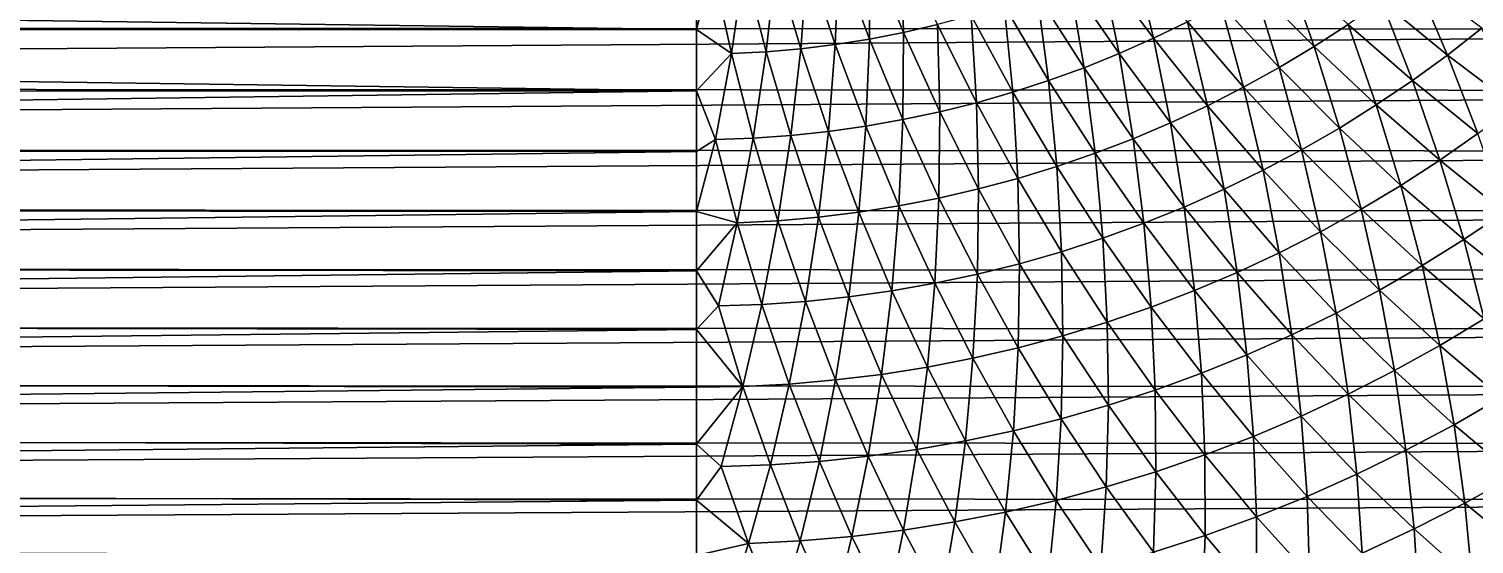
# Model space of a CAD drawing. Header units: millimetres. Extents: x -3250 to 5350, y -3250 to 3250.
# Drawn here: x 4349 to 4784, y -447.2 to -292.1 of the extents above; entities that cross this region are included whole.
import ezdxf

# ---------------------------------------------------------------- set-up
doc = ezdxf.new("R2010")
doc.units = ezdxf.units.MM
doc.header["$MEASUREMENT"] = 0
doc.layers.add('MESH_3D', color=2, linetype='CONTINUOUS')

msp = doc.modelspace()

# ---------------------------------------------------------------- linework, layer by layer
at = {"layer": 'MESH_3D'}
for points in [[(4602.21, -268.59, 26251.75), (4592.8, -270.25, 26251.75), (4602.04, -295.13, 26241.75)], [(4602.21, -268.59, 26251.75), (4602.04, -295.13, 26241.75), (4612.31, -293.14, 26241.75)], [(4611.55, -266.6, 26251.75), (4602.21, -268.59, 26251.75), (4612.31, -293.14, 26241.75)], [(4611.55, -266.6, 26251.75), (4612.31, -293.14, 26241.75), (4622.5, -290.78, 26241.75)], [(4681.37, -269.36, 26241.75), (4671.89, -273.78, 26241.75), (4687.52, -294.9, 26230.84)], [(4681.37, -269.36, 26241.75), (4687.52, -294.9, 26230.84), (4697.72, -289.92, 26230.84)], [(2658.05, -291.13, 850.41), (5213.89, -273.62, 5647.31), (5207.66, -292.27, 5650.62)], [(3238.39, -274.46, 26251.45), (4550, -292.27, 26244.7), (4550, -273.62, 26251.75)], [(4554.78, -273.57, 26251.75), (4550, -292.27, 26244.7), (4560.46, -299.5, 26241.75)], [(4554.78, -273.57, 26251.75), (4550, -273.62, 26251.75), (4550, -292.27, 26244.7)], [(4564.32, -273.24, 26251.75), (4554.78, -273.57, 26251.75), (4560.46, -299.5, 26241.75)], [(4564.32, -273.24, 26251.75), (4560.46, -299.5, 26241.75), (4570.9, -298.96, 26241.75)], [(4573.85, -272.57, 26251.75), (4564.32, -273.24, 26251.75), (4570.9, -298.96, 26241.75)], [(4573.85, -272.57, 26251.75), (4570.9, -298.96, 26241.75), (4581.33, -298.04, 26241.75)], [(4583.35, -271.58, 26251.75), (4573.85, -272.57, 26251.75), (4581.33, -298.04, 26241.75)], [(4583.35, -271.58, 26251.75), (4581.33, -298.04, 26241.75), (4591.71, -296.77, 26241.75)], [(4592.8, -270.25, 26251.75), (4583.35, -271.58, 26251.75), (4591.71, -296.77, 26241.75)], [(4592.8, -270.25, 26251.75), (4591.71, -296.77, 26241.75), (4602.04, -295.13, 26241.75)], [(4671.89, -273.78, 26241.75), (4662.26, -277.86, 26241.75), (4677.14, -299.52, 26230.84)], [(4671.89, -273.78, 26241.75), (4677.14, -299.52, 26230.84), (4687.52, -294.9, 26230.84)], [(4727.22, -272.89, 26230.84), (4717.59, -278.91, 26230.84), (4735.84, -297.41, 26219.04)], [(4727.22, -272.89, 26230.84), (4735.84, -297.41, 26219.04), (4746.11, -290.74, 26219.04)], [(3238.39, -274.46, 26251.45), (3236.79, -292.74, 26244.52), (4550, -292.27, 26244.7)], [(4662.26, -277.86, 26241.75), (4652.5, -281.61, 26241.75), (4666.61, -303.78, 26230.84)], [(4662.26, -277.86, 26241.75), (4666.61, -303.78, 26230.84), (4677.14, -299.52, 26230.84)], [(4765.91, -276.35, 26219.04), (4756.13, -283.72, 26219.04), (4776.03, -299.95, 26206.36)], [(4765.91, -276.35, 26219.04), (4776.03, -299.95, 26206.36), (4786.36, -291.88, 26206.36)], [(4652.5, -281.61, 26241.75), (4642.61, -285.02, 26241.75), (4655.94, -307.66, 26230.84)], [(4652.5, -281.61, 26241.75), (4655.94, -307.66, 26230.84), (4666.61, -303.78, 26230.84)], [(4717.59, -278.91, 26230.84), (4707.75, -284.59, 26230.84), (4725.35, -303.71, 26219.04)], [(4717.59, -278.91, 26230.84), (4725.35, -303.71, 26219.04), (4735.84, -297.41, 26219.04)], [(4642.61, -285.02, 26241.75), (4632.6, -288.08, 26241.75), (4645.13, -311.17, 26230.84)], [(4642.61, -285.02, 26241.75), (4645.13, -311.17, 26230.84), (4655.94, -307.66, 26230.84)], [(4707.75, -284.59, 26230.84), (4697.72, -289.92, 26230.84), (4714.64, -309.65, 26219.04)], [(4707.75, -284.59, 26230.84), (4714.64, -309.65, 26219.04), (4725.35, -303.71, 26219.04)], [(4756.13, -283.72, 26219.04), (4746.11, -290.74, 26219.04), (4765.42, -307.65, 26206.36)], [(4756.13, -283.72, 26219.04), (4765.42, -307.65, 26206.36), (4776.03, -299.95, 26206.36)], [(2651.46, -309.54, 853.91), (2658.05, -291.13, 850.41), (5207.66, -292.27, 5650.62)], [(4622.5, -290.78, 26241.75), (4612.31, -293.14, 26241.75), (4623.2, -317.05, 26230.84)], [(4632.6, -288.08, 26241.75), (4622.5, -290.78, 26241.75), (4634.22, -314.3, 26230.84)], [(4622.5, -290.78, 26241.75), (4623.2, -317.05, 26230.84), (4634.22, -314.3, 26230.84)], [(4632.6, -288.08, 26241.75), (4634.22, -314.3, 26230.84), (4645.13, -311.17, 26230.84)], [(4697.72, -289.92, 26230.84), (4687.52, -294.9, 26230.84), (4703.74, -315.2, 26219.04)], [(4697.72, -289.92, 26230.84), (4703.74, -315.2, 26219.04), (4714.64, -309.65, 26219.04)], [(4746.11, -290.74, 26219.04), (4735.84, -297.41, 26219.04), (4754.55, -314.99, 26206.36)], [(4746.11, -290.74, 26219.04), (4754.55, -314.99, 26206.36), (4765.42, -307.65, 26206.36)], [(2651.46, -309.54, 853.91), (5207.66, -292.27, 5650.62), (5201.02, -310.75, 5654.15)], [(3236.79, -292.74, 26244.52), (3235.11, -310.79, 26237.16), (4550, -310.75, 26237.18)], [(3236.79, -292.74, 26244.52), (4550, -310.75, 26237.18), (4550, -292.27, 26244.7)], [(4560.46, -299.5, 26241.75), (4550, -292.27, 26244.7), (4550, -310.75, 26237.18)], [(4602.04, -295.13, 26241.75), (4591.71, -296.77, 26241.75), (4600.9, -321.38, 26230.84)], [(4602.04, -295.13, 26241.75), (4600.9, -321.38, 26230.84), (4612.09, -319.41, 26230.84)], [(4612.31, -293.14, 26241.75), (4602.04, -295.13, 26241.75), (4612.09, -319.41, 26230.84)], [(4612.31, -293.14, 26241.75), (4612.09, -319.41, 26230.84), (4623.2, -317.05, 26230.84)], [(4687.52, -294.9, 26230.84), (4677.14, -299.52, 26230.84), (4692.64, -320.38, 26219.04)], [(4687.52, -294.9, 26230.84), (4692.64, -320.38, 26219.04), (4703.74, -315.2, 26219.04)], [(4786.36, -291.88, 26206.36), (4776.03, -299.95, 26206.36), (4796.26, -315.2, 26192.82)], [(4560.46, -299.5, 26241.75), (4550, -310.75, 26237.18), (4555.68, -325.34, 26230.84)], [(4560.46, -299.5, 26241.75), (4555.68, -325.34, 26230.84), (4567.03, -324.94, 26230.84)], [(4570.9, -298.96, 26241.75), (4560.46, -299.5, 26241.75), (4567.03, -324.94, 26230.84)], [(4570.9, -298.96, 26241.75), (4567.03, -324.94, 26230.84), (4578.36, -324.15, 26230.84)], [(4581.33, -298.04, 26241.75), (4570.9, -298.96, 26241.75), (4578.36, -324.15, 26230.84)], [(4581.33, -298.04, 26241.75), (4578.36, -324.15, 26230.84), (4589.65, -322.96, 26230.84)], [(4591.71, -296.77, 26241.75), (4581.33, -298.04, 26241.75), (4589.65, -322.96, 26230.84)], [(4591.71, -296.77, 26241.75), (4589.65, -322.96, 26230.84), (4600.9, -321.38, 26230.84)], [(4677.14, -299.52, 26230.84), (4666.61, -303.78, 26230.84), (4681.37, -325.16, 26219.04)], [(4677.14, -299.52, 26230.84), (4681.37, -325.16, 26219.04), (4692.64, -320.38, 26219.04)], [(4735.84, -297.41, 26219.04), (4725.35, -303.71, 26219.04), (4743.44, -321.93, 26206.36)], [(4735.84, -297.41, 26219.04), (4743.44, -321.93, 26206.36), (4754.55, -314.99, 26206.36)], [(4776.03, -299.95, 26206.36), (4765.42, -307.65, 26206.36), (4785.11, -323.61, 26192.82)], [(4776.03, -299.95, 26206.36), (4785.11, -323.61, 26192.82), (4796.26, -315.2, 26192.82)], [(4666.61, -303.78, 26230.84), (4655.94, -307.66, 26230.84), (4669.95, -329.55, 26219.04)], [(4666.61, -303.78, 26230.84), (4669.95, -329.55, 26219.04), (4681.37, -325.16, 26219.04)], [(4725.35, -303.71, 26219.04), (4714.64, -309.65, 26219.04), (4732.08, -328.49, 26206.36)], [(4725.35, -303.71, 26219.04), (4732.08, -328.49, 26206.36), (4743.44, -321.93, 26206.36)], [(4655.94, -307.66, 26230.84), (4645.13, -311.17, 26230.84), (4658.37, -333.53, 26219.04)], [(4655.94, -307.66, 26230.84), (4658.37, -333.53, 26219.04), (4669.95, -329.55, 26219.04)], [(4765.42, -307.65, 26206.36), (4754.55, -314.99, 26206.36), (4773.68, -331.62, 26192.82)], [(4765.42, -307.65, 26206.36), (4773.68, -331.62, 26192.82), (4785.11, -323.61, 26192.82)], [(2644.47, -327.77, 857.62), (2651.46, -309.54, 853.91), (5201.02, -310.75, 5654.15)], [(2644.47, -327.77, 857.62), (5201.02, -310.75, 5654.15), (5193.97, -329.03, 5657.89)], [(3233.34, -328.62, 26229.39), (4550, -329.03, 26229.2), (4550, -310.75, 26237.18)], [(3235.11, -310.79, 26237.16), (3233.34, -328.62, 26229.39), (4550, -310.75, 26237.18)], [(4555.68, -325.34, 26230.84), (4550, -310.75, 26237.18), (4550, -329.03, 26229.2)], [(4645.13, -311.17, 26230.84), (4634.22, -314.3, 26230.84), (4646.67, -337.11, 26219.04)], [(4645.13, -311.17, 26230.84), (4646.67, -337.11, 26219.04), (4658.37, -333.53, 26219.04)], [(4714.64, -309.65, 26219.04), (4703.74, -315.2, 26219.04), (4720.51, -334.64, 26206.36)], [(4714.64, -309.65, 26219.04), (4720.51, -334.64, 26206.36), (4732.08, -328.49, 26206.36)], [(4623.2, -317.05, 26230.84), (4612.09, -319.41, 26230.84), (4622.91, -343.03, 26219.04)], [(4623.2, -317.05, 26230.84), (4622.91, -343.03, 26219.04), (4634.84, -340.28, 26219.04)], [(4634.22, -314.3, 26230.84), (4623.2, -317.05, 26230.84), (4634.84, -340.28, 26219.04)], [(4634.22, -314.3, 26230.84), (4634.84, -340.28, 26219.04), (4646.67, -337.11, 26219.04)], [(4703.74, -315.2, 26219.04), (4692.64, -320.38, 26219.04), (4708.73, -340.39, 26206.36)], [(4703.74, -315.2, 26219.04), (4708.73, -340.39, 26206.36), (4720.51, -334.64, 26206.36)], [(4754.55, -314.99, 26206.36), (4743.44, -321.93, 26206.36), (4761.97, -339.22, 26192.82)], [(4754.55, -314.99, 26206.36), (4761.97, -339.22, 26192.82), (4773.68, -331.62, 26192.82)], [(4600.9, -321.38, 26230.84), (4589.65, -322.96, 26230.84), (4598.81, -347.28, 26219.04)], [(4600.9, -321.38, 26230.84), (4598.81, -347.28, 26219.04), (4610.9, -345.37, 26219.04)], [(4612.09, -319.41, 26230.84), (4600.9, -321.38, 26230.84), (4610.9, -345.37, 26219.04)], [(4612.09, -319.41, 26230.84), (4610.9, -345.37, 26219.04), (4622.91, -343.03, 26219.04)], [(4692.64, -320.38, 26219.04), (4681.37, -325.16, 26219.04), (4696.75, -345.72, 26206.36)], [(4692.64, -320.38, 26219.04), (4696.75, -345.72, 26206.36), (4708.73, -340.39, 26206.36)], [(4555.68, -325.34, 26230.84), (4550, -329.03, 26229.2), (4550, -347.11, 26220.78)], [(4555.68, -325.34, 26230.84), (4550, -347.11, 26220.78), (4562.24, -350.48, 26219.04)], [(4567.03, -324.94, 26230.84), (4555.68, -325.34, 26230.84), (4562.24, -350.48, 26219.04)], [(4567.03, -324.94, 26230.84), (4562.24, -350.48, 26219.04), (4574.46, -349.84, 26219.04)], [(4578.36, -324.15, 26230.84), (4567.03, -324.94, 26230.84), (4574.46, -349.84, 26219.04)], [(4578.36, -324.15, 26230.84), (4574.46, -349.84, 26219.04), (4586.66, -348.78, 26219.04)], [(4589.65, -322.96, 26230.84), (4578.36, -324.15, 26230.84), (4586.66, -348.78, 26219.04)], [(4589.65, -322.96, 26230.84), (4586.66, -348.78, 26219.04), (4598.81, -347.28, 26219.04)], [(4681.37, -325.16, 26219.04), (4669.95, -329.55, 26219.04), (4684.59, -350.63, 26206.36)], [(4681.37, -325.16, 26219.04), (4684.59, -350.63, 26206.36), (4696.75, -345.72, 26206.36)], [(4743.44, -321.93, 26206.36), (4732.08, -328.49, 26206.36), (4750, -346.41, 26192.82)], [(4743.44, -321.93, 26206.36), (4750, -346.41, 26192.82), (4761.97, -339.22, 26192.82)], [(4785.11, -323.61, 26192.82), (4773.68, -331.62, 26192.82), (4793.16, -347.27, 26178.44)], [(2637.09, -345.78, 861.55), (2644.47, -327.77, 857.62), (5193.97, -329.03, 5657.89)], [(2637.09, -345.78, 861.55), (5193.97, -329.03, 5657.89), (5186.53, -347.11, 5661.84)], [(3233.34, -328.62, 26229.39), (3231.51, -346.2, 26221.21), (4550, -329.03, 26229.2)], [(3231.51, -346.2, 26221.21), (4550, -347.11, 26220.78), (4550, -329.03, 26229.2)], [(4669.95, -329.55, 26219.04), (4658.37, -333.53, 26219.04), (4672.28, -355.12, 26206.36)], [(4669.95, -329.55, 26219.04), (4672.28, -355.12, 26206.36), (4684.59, -350.63, 26206.36)], [(4732.08, -328.49, 26206.36), (4720.51, -334.64, 26206.36), (4737.79, -353.18, 26192.82)], [(4732.08, -328.49, 26206.36), (4737.79, -353.18, 26192.82), (4750, -346.41, 26192.82)], [(4658.37, -333.53, 26219.04), (4646.67, -337.11, 26219.04), (4659.81, -359.17, 26206.36)], [(4658.37, -333.53, 26219.04), (4659.81, -359.17, 26206.36), (4672.28, -355.12, 26206.36)], [(4720.51, -334.64, 26206.36), (4708.73, -340.39, 26206.36), (4725.35, -359.52, 26192.82)], [(4720.51, -334.64, 26206.36), (4725.35, -359.52, 26192.82), (4737.79, -353.18, 26192.82)], [(4773.68, -331.62, 26192.82), (4761.97, -339.22, 26192.82), (4780.89, -355.54, 26178.44)], [(4773.68, -331.62, 26192.82), (4780.89, -355.54, 26178.44), (4793.16, -347.27, 26178.44)], [(4646.67, -337.11, 26219.04), (4634.84, -340.28, 26219.04), (4647.21, -362.78, 26206.36)], [(4646.67, -337.11, 26219.04), (4647.21, -362.78, 26206.36), (4659.81, -359.17, 26206.36)], [(4761.97, -339.22, 26192.82), (4750, -346.41, 26192.82), (4768.34, -363.38, 26178.44)], [(4761.97, -339.22, 26192.82), (4768.34, -363.38, 26178.44), (4780.89, -355.54, 26178.44)], [(4622.91, -343.03, 26219.04), (4610.9, -345.37, 26219.04), (4621.66, -368.68, 26206.36)], [(4622.91, -343.03, 26219.04), (4621.66, -368.68, 26206.36), (4634.49, -365.95, 26206.36)], [(4634.84, -340.28, 26219.04), (4622.91, -343.03, 26219.04), (4634.49, -365.95, 26206.36)], [(4634.84, -340.28, 26219.04), (4634.49, -365.95, 26206.36), (4647.21, -362.78, 26206.36)], [(4708.73, -340.39, 26206.36), (4696.75, -345.72, 26206.36), (4712.69, -365.42, 26192.82)], [(4708.73, -340.39, 26206.36), (4712.69, -365.42, 26192.82), (4725.35, -359.52, 26192.82)], [(2629.31, -363.59, 865.68), (2637.09, -345.78, 861.55), (5186.53, -347.11, 5661.84)], [(2629.31, -363.59, 865.68), (5186.53, -347.11, 5661.84), (5178.69, -364.97, 5666.01)], [(3231.51, -346.2, 26221.21), (3229.6, -363.54, 26212.63), (4550, -347.11, 26220.78)], [(3229.6, -363.54, 26212.63), (4550, -364.97, 26211.9), (4550, -347.11, 26220.78)], [(4562.24, -350.48, 26219.04), (4550, -347.11, 26220.78), (4550, -364.97, 26211.9)], [(4598.81, -347.28, 26219.04), (4586.66, -348.78, 26219.04), (4595.77, -372.78, 26206.36)], [(4598.81, -347.28, 26219.04), (4595.77, -372.78, 26206.36), (4608.75, -370.95, 26206.36)], [(4610.9, -345.37, 26219.04), (4598.81, -347.28, 26219.04), (4608.75, -370.95, 26206.36)], [(4610.9, -345.37, 26219.04), (4608.75, -370.95, 26206.36), (4621.66, -368.68, 26206.36)], [(4696.75, -345.72, 26206.36), (4684.59, -350.63, 26206.36), (4699.84, -370.87, 26192.82)], [(4696.75, -345.72, 26206.36), (4699.84, -370.87, 26192.82), (4712.69, -365.42, 26192.82)], [(4750, -346.41, 26192.82), (4737.79, -353.18, 26192.82), (4755.53, -370.78, 26178.44)], [(4750, -346.41, 26192.82), (4755.53, -370.78, 26178.44), (4768.34, -363.38, 26178.44)], [(4793.16, -347.27, 26178.44), (4780.89, -355.54, 26178.44), (4800.16, -370.87, 26163.23)], [(4562.24, -350.48, 26219.04), (4550, -364.97, 26211.9), (4556.55, -375.52, 26206.36)], [(4562.24, -350.48, 26219.04), (4556.55, -375.52, 26206.36), (4569.66, -375.06, 26206.36)], [(4574.46, -349.84, 26219.04), (4562.24, -350.48, 26219.04), (4569.66, -375.06, 26206.36)], [(4574.46, -349.84, 26219.04), (4569.66, -375.06, 26206.36), (4582.73, -374.15, 26206.36)], [(4586.66, -348.78, 26219.04), (4574.46, -349.84, 26219.04), (4582.73, -374.15, 26206.36)], [(4586.66, -348.78, 26219.04), (4582.73, -374.15, 26206.36), (4595.77, -372.78, 26206.36)], [(4684.59, -350.63, 26206.36), (4672.28, -355.12, 26206.36), (4686.81, -375.88, 26192.82)], [(4684.59, -350.63, 26206.36), (4686.81, -375.88, 26192.82), (4699.84, -370.87, 26192.82)], [(4672.28, -355.12, 26206.36), (4659.81, -359.17, 26206.36), (4673.61, -380.42, 26192.82)], [(4672.28, -355.12, 26206.36), (4673.61, -380.42, 26192.82), (4686.81, -375.88, 26192.82)], [(4737.79, -353.18, 26192.82), (4725.35, -359.52, 26192.82), (4742.46, -377.73, 26178.44)], [(4737.79, -353.18, 26192.82), (4742.46, -377.73, 26178.44), (4755.53, -370.78, 26178.44)], [(4780.89, -355.54, 26178.44), (4768.34, -363.38, 26178.44), (4787.06, -379.38, 26163.23)], [(4780.89, -355.54, 26178.44), (4787.06, -379.38, 26163.23), (4800.16, -370.87, 26163.23)], [(4659.81, -359.17, 26206.36), (4647.21, -362.78, 26206.36), (4660.25, -384.5, 26192.82)], [(4659.81, -359.17, 26206.36), (4660.25, -384.5, 26192.82), (4673.61, -380.42, 26192.82)], [(4725.35, -359.52, 26192.82), (4712.69, -365.42, 26192.82), (4729.16, -384.22, 26178.44)], [(4725.35, -359.52, 26192.82), (4729.16, -384.22, 26178.44), (4742.46, -377.73, 26178.44)], [(2621.14, -381.17, 870.02), (2629.31, -363.59, 865.68), (5178.69, -364.97, 5666.01)], [(2621.14, -381.17, 870.02), (5178.69, -364.97, 5666.01), (5170.46, -382.6, 5670.38)], [(3229.6, -363.54, 26212.63), (3227.64, -380.61, 26203.66), (4550, -364.97, 26211.9)], [(3227.64, -380.61, 26203.66), (4550, -382.6, 26202.58), (4550, -364.97, 26211.9)], [(4556.55, -375.52, 26206.36), (4550, -364.97, 26211.9), (4550, -382.6, 26202.58)], [(4647.21, -362.78, 26206.36), (4634.49, -365.95, 26206.36), (4646.77, -388.12, 26192.82)], [(4647.21, -362.78, 26206.36), (4646.77, -388.12, 26192.82), (4660.25, -384.5, 26192.82)], [(4768.34, -363.38, 26178.44), (4755.53, -370.78, 26178.44), (4773.68, -387.42, 26163.23)], [(4768.34, -363.38, 26178.44), (4773.68, -387.42, 26163.23), (4787.06, -379.38, 26163.23)], [(4621.66, -368.68, 26206.36), (4608.75, -370.95, 26206.36), (4619.46, -393.92, 26192.82)], [(4621.66, -368.68, 26206.36), (4619.46, -393.92, 26192.82), (4633.16, -391.26, 26192.82)], [(4634.49, -365.95, 26206.36), (4621.66, -368.68, 26206.36), (4633.16, -391.26, 26192.82)], [(4634.49, -365.95, 26206.36), (4633.16, -391.26, 26192.82), (4646.77, -388.12, 26192.82)], [(4712.69, -365.42, 26192.82), (4699.84, -370.87, 26192.82), (4715.64, -390.23, 26178.44)], [(4712.69, -365.42, 26192.82), (4715.64, -390.23, 26178.44), (4729.16, -384.22, 26178.44)], [(4595.77, -372.78, 26206.36), (4582.73, -374.15, 26206.36), (4591.81, -397.81, 26192.82)], [(4595.77, -372.78, 26206.36), (4591.81, -397.81, 26192.82), (4605.67, -396.11, 26192.82)], [(4608.75, -370.95, 26206.36), (4595.77, -372.78, 26206.36), (4605.67, -396.11, 26192.82)], [(4608.75, -370.95, 26206.36), (4605.67, -396.11, 26192.82), (4619.46, -393.92, 26192.82)], [(4699.84, -370.87, 26192.82), (4686.81, -375.88, 26192.82), (4701.92, -395.78, 26178.44)], [(4699.84, -370.87, 26192.82), (4701.92, -395.78, 26178.44), (4715.64, -390.23, 26178.44)], [(4755.53, -370.78, 26178.44), (4742.46, -377.73, 26178.44), (4760.02, -394.99, 26163.23)], [(4755.53, -370.78, 26178.44), (4760.02, -394.99, 26163.23), (4773.68, -387.42, 26163.23)], [(4556.55, -375.52, 26206.36), (4550, -382.6, 26202.58), (4563.96, -399.76, 26192.82)], [(4569.66, -375.06, 26206.36), (4556.55, -375.52, 26206.36), (4563.96, -399.76, 26192.82)], [(4569.66, -375.06, 26206.36), (4563.96, -399.76, 26192.82), (4577.9, -399.03, 26192.82)], [(4582.73, -374.15, 26206.36), (4569.66, -375.06, 26206.36), (4577.9, -399.03, 26192.82)], [(4582.73, -374.15, 26206.36), (4577.9, -399.03, 26192.82), (4591.81, -397.81, 26192.82)], [(4686.81, -375.88, 26192.82), (4673.61, -380.42, 26192.82), (4688.02, -400.84, 26178.44)], [(4686.81, -375.88, 26192.82), (4688.02, -400.84, 26178.44), (4701.92, -395.78, 26178.44)], [(4742.46, -377.73, 26178.44), (4729.16, -384.22, 26178.44), (4746.11, -402.08, 26163.23)], [(4742.46, -377.73, 26178.44), (4746.11, -402.08, 26163.23), (4760.02, -394.99, 26163.23)], [(2612.6, -398.52, 874.56), (2621.14, -381.17, 870.02), (5170.46, -382.6, 5670.38)], [(2612.6, -398.52, 874.56), (5170.46, -382.6, 5670.38), (5161.84, -400, 5674.96)], [(3227.64, -380.61, 26203.66), (3225.61, -397.42, 26194.31), (4550, -382.6, 26202.58)], [(3225.61, -397.42, 26194.31), (4550, -400, 26192.82), (4550, -382.6, 26202.58)], [(4563.96, -399.76, 26192.82), (4550, -382.6, 26202.58), (4550, -400, 26192.82)], [(4673.61, -380.42, 26192.82), (4660.25, -384.5, 26192.82), (4673.95, -405.41, 26178.44)], [(4673.61, -380.42, 26192.82), (4673.95, -405.41, 26178.44), (4688.02, -400.84, 26178.44)], [(4787.06, -379.38, 26163.23), (4773.68, -387.42, 26163.23), (4792.19, -403.06, 26147.21)], [(4660.25, -384.5, 26192.82), (4646.77, -388.12, 26192.82), (4659.72, -409.49, 26178.44)], [(4660.25, -384.5, 26192.82), (4659.72, -409.49, 26178.44), (4673.95, -405.41, 26178.44)], [(4729.16, -384.22, 26178.44), (4715.64, -390.23, 26178.44), (4731.96, -408.68, 26163.23)], [(4729.16, -384.22, 26178.44), (4731.96, -408.68, 26163.23), (4746.11, -402.08, 26163.23)], [(4633.16, -391.26, 26192.82), (4619.46, -393.92, 26192.82), (4630.89, -416.15, 26178.44)], [(4633.16, -391.26, 26192.82), (4630.89, -416.15, 26178.44), (4645.36, -413.07, 26178.44)], [(4646.77, -388.12, 26192.82), (4633.16, -391.26, 26192.82), (4645.36, -413.07, 26178.44)], [(4646.77, -388.12, 26192.82), (4645.36, -413.07, 26178.44), (4659.72, -409.49, 26178.44)], [(4715.64, -390.23, 26178.44), (4701.92, -395.78, 26178.44), (4717.58, -414.78, 26163.23)], [(4715.64, -390.23, 26178.44), (4717.58, -414.78, 26163.23), (4731.96, -408.68, 26163.23)], [(4773.68, -387.42, 26163.23), (4760.02, -394.99, 26163.23), (4777.97, -411.27, 26147.21)], [(4773.68, -387.42, 26163.23), (4777.97, -411.27, 26147.21), (4792.19, -403.06, 26147.21)], [(4619.46, -393.92, 26192.82), (4605.67, -396.11, 26192.82), (4616.32, -418.72, 26178.44)], [(4619.46, -393.92, 26192.82), (4616.32, -418.72, 26178.44), (4630.89, -416.15, 26178.44)], [(4701.92, -395.78, 26178.44), (4688.02, -400.84, 26178.44), (4703, -420.38, 26163.23)], [(4701.92, -395.78, 26178.44), (4703, -420.38, 26163.23), (4717.58, -414.78, 26163.23)], [(4760.02, -394.99, 26163.23), (4746.11, -402.08, 26163.23), (4763.48, -418.98, 26147.21)], [(4760.02, -394.99, 26163.23), (4763.48, -418.98, 26147.21), (4777.97, -411.27, 26147.21)], [(2603.67, -415.62, 879.3), (2612.6, -398.52, 874.56), (5161.84, -400, 5674.96)], [(2603.67, -415.62, 879.3), (5161.84, -400, 5674.96), (5152.84, -417.15, 5679.74)], [(3225.61, -397.42, 26194.31), (3223.53, -413.94, 26184.58), (4550, -400, 26192.82)], [(3223.53, -413.94, 26184.58), (4550, -417.15, 26182.63), (4550, -400, 26192.82)], [(4563.96, -399.76, 26192.82), (4550, -400, 26192.82), (4550, -417.15, 26182.63)], [(4563.96, -399.76, 26192.82), (4550, -417.15, 26182.63), (4557.4, -423.87, 26178.44)], [(4563.96, -399.76, 26192.82), (4557.4, -423.87, 26178.44), (4572.19, -423.35, 26178.44)], [(4577.9, -399.03, 26192.82), (4563.96, -399.76, 26192.82), (4572.19, -423.35, 26178.44)], [(4577.9, -399.03, 26192.82), (4572.19, -423.35, 26178.44), (4586.95, -422.32, 26178.44)], [(4591.81, -397.81, 26192.82), (4577.9, -399.03, 26192.82), (4586.95, -422.32, 26178.44)], [(4591.81, -397.81, 26192.82), (4586.95, -422.32, 26178.44), (4601.66, -420.78, 26178.44)], [(4605.67, -396.11, 26192.82), (4591.81, -397.81, 26192.82), (4601.66, -420.78, 26178.44)], [(4605.67, -396.11, 26192.82), (4601.66, -420.78, 26178.44), (4616.32, -418.72, 26178.44)], [(4688.02, -400.84, 26178.44), (4673.95, -405.41, 26178.44), (4688.24, -425.46, 26163.23)], [(4688.02, -400.84, 26178.44), (4688.24, -425.46, 26163.23), (4703, -420.38, 26163.23)], [(4746.11, -402.08, 26163.23), (4731.96, -408.68, 26163.23), (4748.73, -426.17, 26147.21)], [(4746.11, -402.08, 26163.23), (4748.73, -426.17, 26147.21), (4763.48, -418.98, 26147.21)], [(4792.19, -403.06, 26147.21), (4777.97, -411.27, 26147.21), (4796.26, -426.54, 26130.41)], [(4673.95, -405.41, 26178.44), (4659.72, -409.49, 26178.44), (4673.31, -430.02, 26163.23)], [(4673.95, -405.41, 26178.44), (4673.31, -430.02, 26163.23), (4688.24, -425.46, 26163.23)], [(4731.96, -408.68, 26163.23), (4717.58, -414.78, 26163.23), (4733.73, -432.85, 26147.21)], [(4731.96, -408.68, 26163.23), (4733.73, -432.85, 26147.21), (4748.73, -426.17, 26147.21)], [(4645.36, -413.07, 26178.44), (4630.89, -416.15, 26178.44), (4643.01, -437.58, 26163.23)], [(4645.36, -413.07, 26178.44), (4643.01, -437.58, 26163.23), (4658.22, -434.07, 26163.23)], [(4659.72, -409.49, 26178.44), (4645.36, -413.07, 26178.44), (4658.22, -434.07, 26163.23)], [(4659.72, -409.49, 26178.44), (4658.22, -434.07, 26163.23), (4673.31, -430.02, 26163.23)], [(4777.97, -411.27, 26147.21), (4763.48, -418.98, 26147.21), (4781.23, -434.88, 26130.41)], [(4777.97, -411.27, 26147.21), (4781.23, -434.88, 26130.41), (4796.26, -426.54, 26130.41)], [(2594.37, -432.46, 884.24), (2603.67, -415.62, 879.3), (5152.84, -417.15, 5679.74)], [(2594.37, -432.46, 884.24), (5152.84, -417.15, 5679.74), (5143.47, -434.04, 5684.72)], [(3223.53, -413.94, 26184.58), (3221.4, -430.18, 26174.49), (4550, -417.15, 26182.63)], [(3221.4, -430.18, 26174.49), (4550, -434.04, 26172.02), (4550, -417.15, 26182.63)], [(4557.4, -423.87, 26178.44), (4550, -417.15, 26182.63), (4550, -434.04, 26172.02)], [(4630.89, -416.15, 26178.44), (4616.32, -418.72, 26178.44), (4627.68, -440.56, 26163.23)], [(4630.89, -416.15, 26178.44), (4627.68, -440.56, 26163.23), (4643.01, -437.58, 26163.23)], [(4717.58, -414.78, 26163.23), (4703, -420.38, 26163.23), (4718.51, -439, 26147.21)], [(4717.58, -414.78, 26163.23), (4718.51, -439, 26147.21), (4733.73, -432.85, 26147.21)], [(4601.66, -420.78, 26178.44), (4586.95, -422.32, 26178.44), (4596.76, -444.9, 26163.23)], [(4601.66, -420.78, 26178.44), (4596.76, -444.9, 26163.23), (4612.26, -443, 26163.23)], [(4616.32, -418.72, 26178.44), (4601.66, -420.78, 26178.44), (4612.26, -443, 26163.23)], [(4616.32, -418.72, 26178.44), (4612.26, -443, 26163.23), (4627.68, -440.56, 26163.23)], [(4703, -420.38, 26163.23), (4688.24, -425.46, 26163.23), (4703.09, -444.61, 26147.21)], [(4703, -420.38, 26163.23), (4703.09, -444.61, 26147.21), (4718.51, -439, 26147.21)], [(4763.48, -418.98, 26147.21), (4748.73, -426.17, 26147.21), (4765.91, -442.68, 26130.41)], [(4763.48, -418.98, 26147.21), (4765.91, -442.68, 26130.41), (4781.23, -434.88, 26130.41)], [(4557.4, -423.87, 26178.44), (4550, -434.04, 26172.02), (4565.61, -447.08, 26163.23)], [(4572.19, -423.35, 26178.44), (4557.4, -423.87, 26178.44), (4565.61, -447.08, 26163.23)], [(4572.19, -423.35, 26178.44), (4565.61, -447.08, 26163.23), (4581.21, -446.26, 26163.23)], [(4586.95, -422.32, 26178.44), (4572.19, -423.35, 26178.44), (4581.21, -446.26, 26163.23)], [(4586.95, -422.32, 26178.44), (4581.21, -446.26, 26163.23), (4596.76, -444.9, 26163.23)], [(4688.24, -425.46, 26163.23), (4673.31, -430.02, 26163.23), (4687.48, -449.68, 26147.21)], [(4688.24, -425.46, 26163.23), (4687.48, -449.68, 26147.21), (4703.09, -444.61, 26147.21)], [(4748.73, -426.17, 26147.21), (4733.73, -432.85, 26147.21), (4750.33, -449.95, 26130.41)], [(4748.73, -426.17, 26147.21), (4750.33, -449.95, 26130.41), (4765.91, -442.68, 26130.41)], [(3221.4, -430.18, 26174.49), (3219.23, -446.13, 26164.06), (4550, -434.04, 26172.02)], [(4673.31, -430.02, 26163.23), (4658.22, -434.07, 26163.23), (4671.7, -454.21, 26147.21)], [(4673.31, -430.02, 26163.23), (4671.7, -454.21, 26147.21), (4687.48, -449.68, 26147.21)], [(4796.26, -426.54, 26130.41), (4781.23, -434.88, 26130.41), (4799.3, -449.76, 26112.84)], [(2584.7, -449.04, 889.38), (2594.37, -432.46, 884.24), (5143.47, -434.04, 5684.72)], [(2584.7, -449.04, 889.38), (5143.47, -434.04, 5684.72), (5133.73, -450.66, 5689.89)], [(3219.23, -446.13, 26164.06), (4550, -450.66, 26160.99), (4550, -434.04, 26172.02)], [(4565.61, -447.08, 26163.23), (4550, -434.04, 26172.02), (4550, -450.66, 26160.99)], [(4658.22, -434.07, 26163.23), (4643.01, -437.58, 26163.23), (4655.78, -458.18, 26147.21)], [(4658.22, -434.07, 26163.23), (4655.78, -458.18, 26147.21), (4671.7, -454.21, 26147.21)], [(4733.73, -432.85, 26147.21), (4718.51, -439, 26147.21), (4734.5, -456.67, 26130.41)], [(4733.73, -432.85, 26147.21), (4734.5, -456.67, 26130.41), (4750.33, -449.95, 26130.41)], [(4781.23, -434.88, 26130.41), (4765.91, -442.68, 26130.41), (4783.46, -458.18, 26112.84)], [(4781.23, -434.88, 26130.41), (4783.46, -458.18, 26112.84), (4799.3, -449.76, 26112.84)], [(4643.01, -437.58, 26163.23), (4627.68, -440.56, 26163.23), (4639.72, -461.59, 26147.21)], [(4643.01, -437.58, 26163.23), (4639.72, -461.59, 26147.21), (4655.78, -458.18, 26147.21)], [(4718.51, -439, 26147.21), (4703.09, -444.61, 26147.21), (4718.45, -462.83, 26130.41)], [(4718.51, -439, 26147.21), (4718.45, -462.83, 26130.41), (4734.5, -456.67, 26130.41)], [(4612.26, -443, 26163.23), (4596.76, -444.9, 26163.23), (4607.31, -466.72, 26147.21)], [(4612.26, -443, 26163.23), (4607.31, -466.72, 26147.21), (4623.56, -464.44, 26147.21)], [(4627.68, -440.56, 26163.23), (4612.26, -443, 26163.23), (4623.56, -464.44, 26147.21)], [(4627.68, -440.56, 26163.23), (4623.56, -464.44, 26147.21), (4639.72, -461.59, 26147.21)], [(4765.91, -442.68, 26130.41), (4750.33, -449.95, 26130.41), (4767.32, -466.05, 26112.84)], [(4765.91, -442.68, 26130.41), (4767.32, -466.05, 26112.84), (4783.46, -458.18, 26112.84)], [(3219.23, -446.13, 26164.06), (3217.03, -461.77, 26153.28), (4550, -450.66, 26160.99)], [(4565.61, -447.08, 26163.23), (4550, -450.66, 26160.99), (4558.21, -470.16, 26147.21)], [(4565.61, -447.08, 26163.23), (4558.21, -470.16, 26147.21), (4574.61, -469.58, 26147.21)], [(4581.21, -446.26, 26163.23), (4565.61, -447.08, 26163.23), (4574.61, -469.58, 26147.21)], [(4581.21, -446.26, 26163.23), (4574.61, -469.58, 26147.21), (4590.98, -468.44, 26147.21)], [(4596.76, -444.9, 26163.23), (4581.21, -446.26, 26163.23), (4590.98, -468.44, 26147.21)], [(4596.76, -444.9, 26163.23), (4590.98, -468.44, 26147.21), (4607.31, -466.72, 26147.21)], [(4703.09, -444.61, 26147.21), (4687.48, -449.68, 26147.21), (4702.2, -468.42, 26130.41)], [(4703.09, -444.61, 26147.21), (4702.2, -468.42, 26130.41), (4718.45, -462.83, 26130.41)]]:
    msp.add_3dface(points, dxfattribs=at)

doc.saveas('drawing.dxf')
